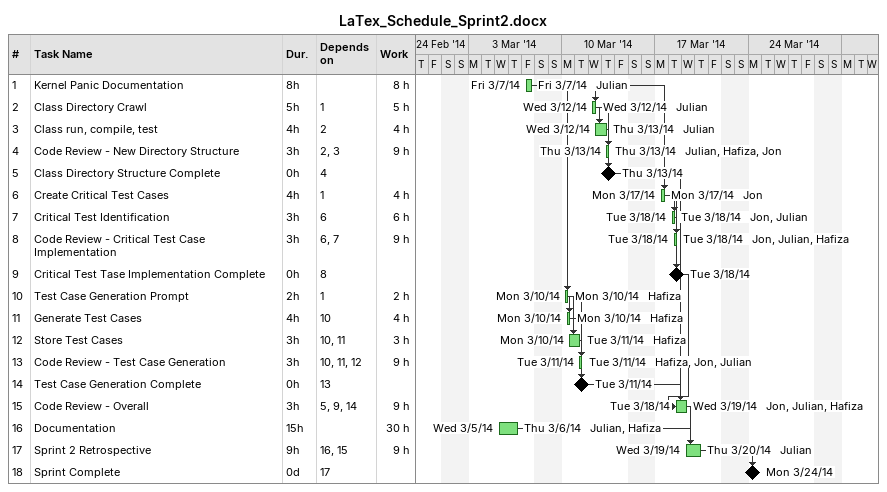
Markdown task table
LaTex_Schedule_Sprint2.docx

| ID | Task | Duration | Start | Finish | Predecessors | Resources | Work (h) |
|---|---|---|---|---|---|---|---|
| 1 | Kernel Panic Documentation | 8h | 2014-03-07 | 2014-03-07 |  | Julian | 8 |
| 2 | Class Directory Crawl | 5h | 2014-03-12 | 2014-03-12 | 1 | Julian | 5 |
| 3 | Class run, compile, test | 4h | 2014-03-12 | 2014-03-13 | 2 | Julian | 4 |
| 4 | Code Review - New Directory Structure | 3h | 2014-03-13 | 2014-03-13 | 2, 3 | Julian, Hafiza, Jon | 9 |
| 5 | Class Directory Structure Complete | 0h | 2014-03-13 | 2014-03-13 | 4 |  |  |
| 6 | Create Critical Test Cases | 4h | 2014-03-17 | 2014-03-17 | 1 | Jon | 4 |
| 7 | Critical Test Identification | 3h | 2014-03-18 | 2014-03-18 | 6 | Jon, Julian | 6 |
| 8 | Code Review - Critical Test Case Implementation | 3h | 2014-03-18 | 2014-03-18 | 6, 7 | Jon, Julian, Hafiza | 9 |
| 9 | Critical Test Tase Implementation Complete | 0h | 2014-03-18 | 2014-03-18 | 8 |  |  |
| 10 | Test Case Generation Prompt | 2h | 2014-03-10 | 2014-03-10 | 1 | Hafiza | 2 |
| 11 | Generate Test Cases | 4h | 2014-03-10 | 2014-03-10 | 10 | Hafiza | 4 |
| 12 | Store Test Cases | 3h | 2014-03-10 | 2014-03-11 | 10, 11 | Hafiza | 3 |
| 13 | Code Review - Test Case Generation | 3h | 2014-03-11 | 2014-03-11 | 10, 11, 12 | Hafiza, Jon, Julian | 9 |
| 14 | Test Case Generation Complete | 0h | 2014-03-11 | 2014-03-11 | 13 |  |  |
| 15 | Code Review - Overall | 3h | 2014-03-18 | 2014-03-19 | 5, 9, 14 | Jon, Julian, Hafiza | 9 |
| 16 | Documentation | 15h | 2014-03-05 | 2014-03-06 |  | Julian, Hafiza | 30 |
| 17 | Sprint 2 Retrospective | 9h | 2014-03-19 | 2014-03-20 | 16, 15 | Julian | 9 |
| 18 | Sprint Complete | 0d | 2014-03-24 | 2014-03-24 | 17 |  |  |
